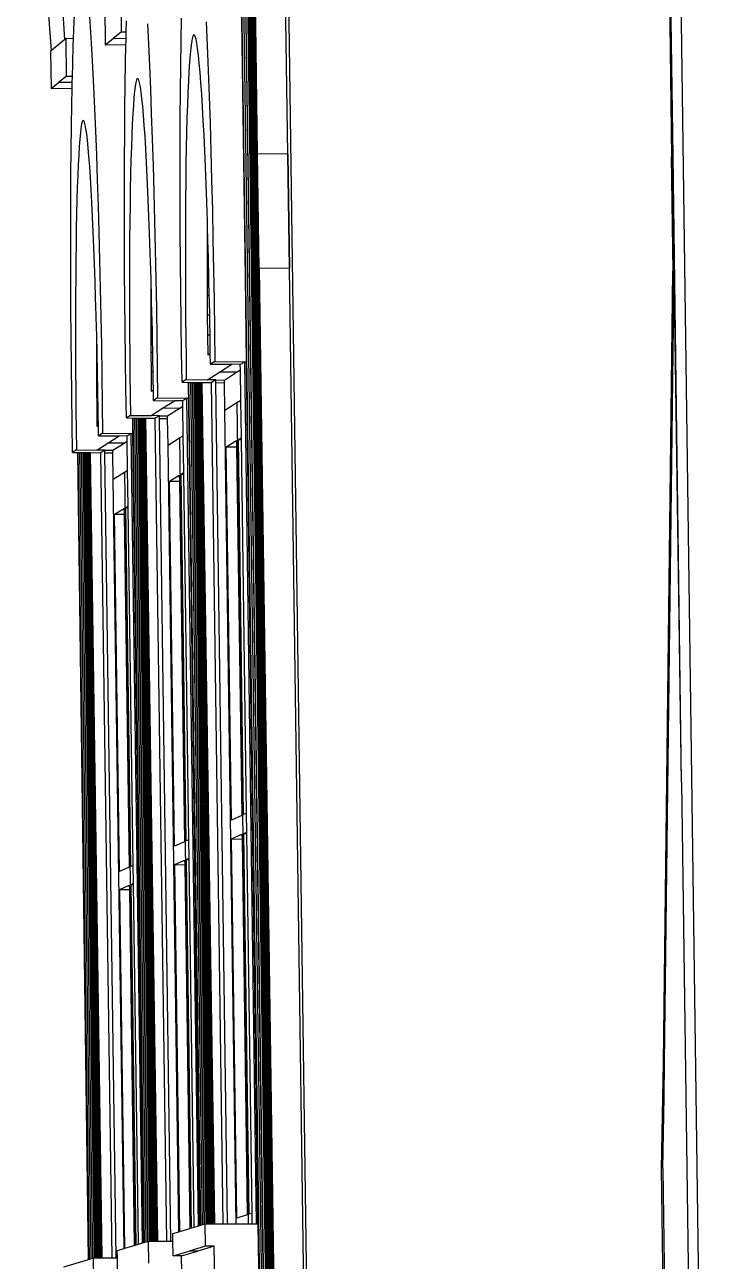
# Model space of a CAD drawing. Extents: x -106 to 80, y -44 to 65.
# Drawn here: x -104.727 to -101.962, y 10.398 to 15.389 of the extents above; entities that cross this region are included whole.
import ezdxf

# ---------------------------------------------------------------- set-up
doc = ezdxf.new("R2010")
doc.units = 0
doc.layers.get('0').update_dxf_attribs({"linetype": 'CONTINUOUS'})

msp = doc.modelspace()

# ---------------------------------------------------------------- linework, layer by layer
for p, q in [((-103.6944, 17.924), (-103.4762, 2.1432)), ((-104.5644, 15.33), (-104.6598, 16.8009)), ((-104.619, 15.2856), (-104.7267, 16.7359)), ((-103.7858, 14.8681), (-103.8006, 15.9364)), ((-103.6641, 14.8666), (-103.6789, 15.9346)), ((-102.1081, 14.8583), (-102.1226, 15.9251)), ((-103.8349, 14.3697), (-103.8558, 15.8849)), ((-102.1129, 14.8553), (-102.1274, 15.9217)), ((-103.718, 7.1977), (-103.8375, 15.8254)), ((-103.8313, 15.8253), (-103.7118, 7.1978)), ((-103.7101, 7.1976), (-103.8296, 15.8318)), ((-103.7053, 7.1976), (-103.8248, 15.8317)), ((-103.8231, 15.837), (-103.7035, 7.1975)), ((-103.6973, 7.1975), (-103.8169, 15.8369)), ((-103.8146, 15.8439), (-103.6949, 7.1973)), ((-103.6886, 7.1973), (-103.8083, 15.8438)), ((-103.8071, 15.8498), (-103.6874, 7.1972)), ((-103.6811, 7.1972), (-103.8009, 15.8498)), ((-101.9617, 7.1974), (-102.0794, 15.8423)), ((-103.7341, 7.198), (-103.8534, 15.8127)), ((-103.8472, 15.8126), (-103.7279, 7.198)), ((-103.7266, 7.1979), (-103.846, 15.8186)), ((-103.8398, 15.8185), (-103.7204, 7.1979)), ((-104.3388, 15.5147), (-104.3366, 15.3589)), ((-104.5279, 15.3694), (-104.5251, 15.4291)), ((-104.4035, 15.4621), (-104.4013, 15.3073)), ((-104.4655, 15.4202), (-104.4611, 15.3591)), ((-104.3163, 15.3586), (-104.3151, 15.4047)), ((-104.2314, 15.3924), (-104.2272, 15.3104)), ((-104.0953, 15.3215), (-104.0937, 15.415)), ((-103.9933, 15.4006), (-103.9892, 15.3053)), ((-104.5644, 15.33), (-104.619, 15.2856)), ((-104.5644, 15.33), (-104.5607, 15.333)), ((-104.5607, 15.333), (-104.5586, 15.1806)), ((-104.5293, 15.3326), (-104.5607, 15.333)), ((-104.5304, 15.3032), (-104.5293, 15.3326)), ((-104.5293, 15.3326), (-104.5279, 15.3694)), ((-104.4611, 15.3591), (-104.4568, 15.2913)), ((-104.4013, 15.3073), (-104.3691, 15.333)), ((-104.3366, 15.3589), (-104.3691, 15.333)), ((-104.317, 15.3323), (-104.3691, 15.333)), ((-104.3163, 15.3586), (-104.3366, 15.3589)), ((-104.3176, 15.3062), (-104.3172, 15.3244)), ((-104.3172, 15.3244), (-104.317, 15.3323)), ((-104.317, 15.3323), (-104.3163, 15.3586)), ((-104.0504, 15.332), (-104.0533, 15.3162)), ((-104.0474, 15.3425), (-104.0504, 15.332)), ((-104.0444, 15.3476), (-104.0474, 15.3425)), ((-104.0412, 15.3473), (-104.0444, 15.3476)), ((-104.038, 15.3416), (-104.0412, 15.3473)), ((-104.0348, 15.3305), (-104.038, 15.3416)), ((-104.0315, 15.3141), (-104.0348, 15.3305)), ((-104.619, 15.2856), (-104.6226, 15.2827)), ((-104.6226, 15.2827), (-104.6205, 15.1313)), ((-104.5327, 15.2306), (-104.5304, 15.3032)), ((-104.4568, 15.2913), (-104.4526, 15.2171)), ((-104.3176, 15.3062), (-104.4013, 15.3073)), ((-104.3191, 15.2383), (-104.3176, 15.3062)), ((-104.2272, 15.3104), (-104.2231, 15.2225)), ((-104.0967, 15.2229), (-104.0953, 15.3215)), ((-104.056, 15.2952), (-104.0587, 15.269)), ((-104.0533, 15.3162), (-104.056, 15.2952)), ((-104.0282, 15.2924), (-104.0315, 15.3141)), ((-104.0249, 15.2655), (-104.0282, 15.2924)), ((-103.9892, 15.3053), (-103.9852, 15.2048)), ((-104.534, 15.1803), (-104.5327, 15.2306)), ((-104.3207, 15.1469), (-104.3191, 15.2383)), ((-104.0612, 15.2377), (-104.0635, 15.2016)), ((-104.0587, 15.269), (-104.0612, 15.2377)), ((-104.0215, 15.2335), (-104.0249, 15.2655)), ((-104.0182, 15.1965), (-104.0215, 15.2335)), ((-104.5586, 15.1806), (-104.5896, 15.1559)), ((-104.534, 15.1803), (-104.5586, 15.1806)), ((-104.5346, 15.1552), (-104.534, 15.1803)), ((-104.4526, 15.2171), (-104.4485, 15.1368)), ((-104.2231, 15.2225), (-104.2191, 15.1293)), ((-104.0978, 15.1198), (-104.0967, 15.2229)), ((-104.0635, 15.2016), (-104.0657, 15.1606)), ((-104.015, 15.1548), (-104.0182, 15.1965)), ((-103.9852, 15.2048), (-103.9815, 15.0997)), ((-104.6205, 15.1313), (-104.5896, 15.1559)), ((-104.5352, 15.1302), (-104.6205, 15.1313)), ((-104.5346, 15.1552), (-104.5896, 15.1559)), ((-104.5365, 15.0679), (-104.5352, 15.1302)), ((-104.5352, 15.1302), (-104.5347, 15.152)), ((-104.5347, 15.152), (-104.5346, 15.1552)), ((-104.4485, 15.1368), (-104.4446, 15.0509)), ((-104.322, 15.0505), (-104.3207, 15.1469)), ((-104.2804, 15.141), (-104.2831, 15.1205)), ((-104.2777, 15.1564), (-104.2804, 15.141)), ((-104.2748, 15.1666), (-104.2777, 15.1564)), ((-104.2719, 15.1715), (-104.2748, 15.1666)), ((-104.2689, 15.1712), (-104.2719, 15.1715)), ((-104.2659, 15.1655), (-104.2689, 15.1712)), ((-104.2628, 15.1546), (-104.2659, 15.1655)), ((-104.2596, 15.1385), (-104.2628, 15.1546)), ((-104.2564, 15.1173), (-104.2596, 15.1385)), ((-104.2191, 15.1293), (-104.2153, 15.031)), ((-104.0657, 15.1606), (-104.0678, 15.115)), ((-104.0117, 15.1084), (-104.015, 15.1548)), ((-104.2856, 15.0949), (-104.2879, 15.0644)), ((-104.2831, 15.1205), (-104.2856, 15.0949)), ((-104.2532, 15.0909), (-104.2564, 15.1173)), ((-104.25, 15.0596), (-104.2532, 15.0909)), ((-104.0985, 15.0125), (-104.0978, 15.1198)), ((-104.0678, 15.115), (-104.0696, 15.0651)), ((-104.0085, 15.0575), (-104.0117, 15.1084)), ((-103.9815, 15.0997), (-103.9779, 14.9905)), ((-104.5379, 14.9785), (-104.5365, 15.0679)), ((-104.4446, 15.0509), (-104.4407, 14.9596)), ((-104.3229, 14.9497), (-104.322, 15.0505)), ((-104.2902, 15.0291), (-104.2923, 14.9891)), ((-104.2879, 15.0644), (-104.2902, 15.0291)), ((-104.2469, 15.0234), (-104.25, 15.0596)), ((-104.2153, 15.031), (-104.2117, 14.9282)), ((-104.0696, 15.0651), (-104.0713, 15.0109)), ((-104.0054, 15.0024), (-104.0085, 15.0575)), ((-104.5391, 14.8843), (-104.5379, 14.9785)), ((-104.4968, 14.9871), (-104.4994, 14.9721)), ((-104.4941, 14.997), (-104.4968, 14.9871)), ((-104.4913, 15.0018), (-104.4941, 14.997)), ((-104.4884, 15.0014), (-104.4913, 15.0018)), ((-104.4855, 14.9958), (-104.4884, 15.0014)), ((-104.4825, 14.9851), (-104.4855, 14.9958)), ((-104.4795, 14.9693), (-104.4825, 14.9851)), ((-104.2923, 14.9891), (-104.2942, 14.9446)), ((-104.2437, 14.9826), (-104.2469, 15.0234)), ((-104.2406, 14.9372), (-104.2437, 14.9826)), ((-104.099, 14.9016), (-104.0985, 15.0125)), ((-104.0713, 15.0109), (-104.0728, 14.9527)), ((-104.0024, 14.9432), (-104.0054, 15.0024)), ((-103.9779, 14.9905), (-103.9746, 14.8776)), ((-104.5043, 14.9271), (-104.5066, 14.8973)), ((-104.5019, 14.9521), (-104.5043, 14.9271)), ((-104.4994, 14.9721), (-104.5019, 14.9521)), ((-104.4764, 14.9485), (-104.4795, 14.9693)), ((-104.4734, 14.9227), (-104.4764, 14.9485)), ((-104.4407, 14.9596), (-104.4371, 14.8635)), ((-104.3236, 14.8448), (-104.3229, 14.9497)), ((-104.2942, 14.9446), (-104.296, 14.8957)), ((-104.2376, 14.8874), (-104.2406, 14.9372)), ((-104.2117, 14.9282), (-104.2083, 14.8214)), ((-104.0728, 14.9527), (-104.0741, 14.8907)), ((-103.9995, 14.8802), (-104.0024, 14.9432)), ((-104.5401, 14.7857), (-104.5391, 14.8843)), ((-104.5066, 14.8973), (-104.5087, 14.8628)), ((-104.4703, 14.892), (-104.4734, 14.9227)), ((-104.4673, 14.8566), (-104.4703, 14.892)), ((-104.296, 14.8957), (-104.2976, 14.8428)), ((-104.2346, 14.8334), (-104.2376, 14.8874)), ((-104.0991, 14.7876), (-104.099, 14.9016)), ((-104.0741, 14.8907), (-104.0753, 14.8253)), ((-103.9966, 14.8137), (-103.9995, 14.8802)), ((-103.9746, 14.8776), (-103.9716, 14.7615)), ((-104.5087, 14.8628), (-104.5107, 14.8237)), ((-104.4642, 14.8166), (-104.4673, 14.8566)), ((-104.4371, 14.8635), (-104.4336, 14.7629)), ((-104.324, 14.7364), (-104.3236, 14.8448)), ((-104.2976, 14.8428), (-104.299, 14.7859)), ((-104.2317, 14.7755), (-104.2346, 14.8334)), ((-104.0753, 14.8253), (-104.0762, 14.7566)), ((-103.7704, 13.7504), (-103.7858, 14.8681)), ((-103.6641, 14.8666), (-103.7858, 14.8681)), ((-103.6577, 14.4052), (-103.6641, 14.8666)), ((-103.664, 14.8666), (-103.6576, 14.4052)), ((-102.1153, 14.8553), (-102.109, 14.3946)), ((-102.1129, 14.8553), (-102.1081, 14.8583)), ((-102.1066, 14.396), (-102.1129, 14.8553)), ((-102.0929, 13.742), (-102.1081, 14.8583)), ((-104.5407, 14.6831), (-104.5401, 14.7857)), ((-104.5126, 14.7802), (-104.5142, 14.7325)), ((-104.5107, 14.8237), (-104.5126, 14.7802)), ((-104.4613, 14.7721), (-104.4642, 14.8166)), ((-104.299, 14.7859), (-104.3003, 14.7254)), ((-104.2288, 14.7139), (-104.2317, 14.7755)), ((-104.2083, 14.8214), (-104.2051, 14.7109)), ((-104.0989, 14.6709), (-104.0991, 14.7876)), ((-103.9939, 14.7439), (-103.9966, 14.8137)), ((-104.5142, 14.7325), (-104.5158, 14.6807)), ((-104.4583, 14.7234), (-104.4613, 14.7721)), ((-104.4336, 14.7629), (-104.4303, 14.6584)), ((-104.3241, 14.6249), (-104.324, 14.7364)), ((-104.3003, 14.7254), (-104.3013, 14.6614)), ((-104.0762, 14.7566), (-104.0769, 14.6849)), ((-103.9915, 14.6757), (-103.9939, 14.7439)), ((-103.9716, 14.7615), (-103.9688, 14.6429)), ((-104.541, 14.5771), (-104.5407, 14.6831)), ((-104.5158, 14.6807), (-104.5171, 14.6251)), ((-104.4554, 14.6706), (-104.4583, 14.7234)), ((-104.2261, 14.6489), (-104.2288, 14.7139)), ((-104.2051, 14.7109), (-104.2021, 14.5975)), ((-104.0769, 14.6849), (-104.0774, 14.6106)), ((-103.9913, 14.6712), (-103.9915, 14.6757)), ((-104.5171, 14.6251), (-104.5183, 14.5659)), ((-104.4526, 14.6139), (-104.4554, 14.6706)), ((-104.4303, 14.6584), (-104.4272, 14.5503)), ((-104.3238, 14.5108), (-104.3241, 14.6249)), ((-104.3013, 14.6614), (-104.3022, 14.5942)), ((-104.2235, 14.5806), (-104.2261, 14.6489)), ((-104.0983, 14.5522), (-104.0989, 14.6709)), ((-103.9889, 14.5957), (-103.9913, 14.6712)), ((-103.9688, 14.6429), (-103.9663, 14.5222)), ((-104.541, 14.468), (-104.541, 14.5771)), ((-104.4499, 14.5536), (-104.4526, 14.6139)), ((-104.3022, 14.5942), (-104.3028, 14.5242)), ((-104.221, 14.5094), (-104.2235, 14.5806)), ((-104.2021, 14.5975), (-104.1994, 14.4814)), ((-104.0774, 14.6106), (-104.0777, 14.5338)), ((-103.9881, 14.568), (-103.9889, 14.5957)), ((-104.5183, 14.5659), (-104.5193, 14.5033)), ((-104.4473, 14.49), (-104.4499, 14.5536)), ((-104.4272, 14.5503), (-104.4243, 14.4393)), ((-104.0975, 14.4319), (-104.0983, 14.5522)), ((-104.0777, 14.5338), (-104.0778, 14.455)), ((-103.9885, 14.4499), (-103.9883, 14.5245)), ((-103.9883, 14.5245), (-103.9881, 14.568)), ((-103.9868, 14.5245), (-103.9883, 14.5245)), ((-103.9868, 14.5245), (-103.9881, 14.568)), ((-103.9866, 14.5179), (-103.9868, 14.5245)), ((-104.5193, 14.5033), (-104.5201, 14.4377)), ((-104.4447, 14.4232), (-104.4473, 14.49)), ((-104.3233, 14.3947), (-104.3238, 14.5108)), ((-104.3028, 14.5242), (-104.3033, 14.4515)), ((-104.2196, 14.466), (-104.221, 14.5094)), ((-104.1994, 14.4814), (-104.1969, 14.3634)), ((-103.9848, 14.4499), (-103.9866, 14.5179)), ((-103.9663, 14.5222), (-103.964, 14.4)), ((-104.5408, 14.3564), (-104.541, 14.468)), ((-104.5201, 14.4377), (-104.5207, 14.3692)), ((-104.4243, 14.4393), (-104.4217, 14.3258)), ((-104.3033, 14.4515), (-104.3036, 14.3765)), ((-104.2186, 14.4356), (-104.2196, 14.466)), ((-104.2164, 14.3595), (-104.2186, 14.4356)), ((-104.0963, 14.3105), (-104.0975, 14.4319)), ((-104.0778, 14.455), (-104.0777, 14.3744)), ((-103.9848, 14.4499), (-103.9885, 14.4499)), ((-103.9885, 14.3735), (-103.9885, 14.4499)), ((-103.9845, 14.438), (-103.9848, 14.4499)), ((-103.9829, 14.3734), (-103.9845, 14.438)), ((-104.4423, 14.3536), (-104.4447, 14.4232)), ((-104.3224, 14.2771), (-104.3233, 14.3947)), ((-104.3036, 14.3765), (-104.3036, 14.2994)), ((-103.964, 14.4), (-103.9621, 14.2769)), ((-103.6577, 14.4052), (-103.7794, 14.4066)), ((-103.7703, 13.7504), (-103.7794, 14.4066)), ((-103.7794, 14.4066), (-103.6763, 7.197)), ((-103.6576, 14.4052), (-103.6577, 14.4052)), ((-103.5546, 7.197), (-103.6576, 14.4052)), ((-102.1471, 11.1983), (-102.109, 14.3946)), ((-102.1423, 11.1998), (-102.1042, 14.3974)), ((-102.109, 14.3946), (-102.1066, 14.396)), ((-102.1066, 14.396), (-102.1042, 14.3974)), ((-102.0945, 13.7412), (-102.1042, 14.3974)), ((-104.5402, 14.2429), (-104.5408, 14.3564)), ((-104.5207, 14.3692), (-104.5211, 14.2981)), ((-104.4401, 14.2814), (-104.4423, 14.3536)), ((-104.4217, 14.3258), (-104.4193, 14.2104)), ((-104.2162, 14.3519), (-104.2164, 14.3595)), ((-104.2163, 14.2944), (-104.2162, 14.3519)), ((-104.2147, 14.2944), (-104.2162, 14.3519)), ((-104.1969, 14.3634), (-104.1948, 14.244)), ((-104.0777, 14.3744), (-104.0774, 14.2924)), ((-103.9882, 14.2955), (-103.9885, 14.3735)), ((-103.9829, 14.3734), (-103.9885, 14.3735)), ((-103.9825, 14.3563), (-103.9829, 14.3734)), ((-103.9812, 14.2954), (-103.9825, 14.3563)), ((-103.8349, 14.3697), (-103.8349, 14.3697)), ((-103.8064, 12.3128), (-103.8349, 14.3697)), ((-103.8305, 14.0288), (-103.8349, 14.3697)), ((-103.8064, 12.3128), (-103.8349, 14.3697)), ((-104.5211, 14.2981), (-104.5213, 14.2247)), ((-104.4394, 14.259), (-104.4401, 14.2814)), ((-104.3213, 14.1584), (-104.3224, 14.2771)), ((-104.3036, 14.2994), (-104.3035, 14.2206)), ((-104.2147, 14.2944), (-104.2163, 14.2944)), ((-104.2163, 14.2197), (-104.2163, 14.2944)), ((-104.2143, 14.2814), (-104.2147, 14.2944)), ((-104.2129, 14.2196), (-104.2143, 14.2814)), ((-104.0949, 14.1887), (-104.0963, 14.3105)), ((-104.0774, 14.2924), (-104.0769, 14.2093)), ((-103.9812, 14.2954), (-103.9882, 14.2955)), ((-103.9878, 14.2164), (-103.9882, 14.2955)), ((-103.9807, 14.2733), (-103.9812, 14.2954)), ((-103.9621, 14.2769), (-103.9604, 14.1535)), ((-104.5394, 14.1278), (-104.5402, 14.2429)), ((-104.4379, 14.2069), (-104.4394, 14.259)), ((-104.1948, 14.244), (-104.1929, 14.1236)), ((-103.9796, 14.2163), (-103.9807, 14.2733)), ((-104.5213, 14.2247), (-104.5214, 14.1494)), ((-104.436, 14.1337), (-104.4379, 14.2069)), ((-104.4193, 14.2104), (-104.4172, 14.0936)), ((-104.3035, 14.2206), (-104.3032, 14.1404)), ((-104.216, 14.1434), (-104.2163, 14.2197)), ((-104.2129, 14.2196), (-104.2163, 14.2197)), ((-104.2124, 14.2015), (-104.2129, 14.2196)), ((-104.2112, 14.1434), (-104.2124, 14.2015)), ((-104.0931, 14.0669), (-104.0949, 14.1887)), ((-104.0769, 14.2093), (-104.0761, 14.1254)), ((-103.9796, 14.2163), (-103.9878, 14.2164)), ((-103.9872, 14.1363), (-103.9878, 14.2164)), ((-103.9791, 14.1892), (-103.9796, 14.2163)), ((-103.9782, 14.1362), (-103.9791, 14.1892)), ((-104.5382, 14.0117), (-104.5394, 14.1278)), ((-104.5214, 14.1494), (-104.5212, 14.0723)), ((-104.4359, 14.0713), (-104.436, 14.1337)), ((-104.4359, 14.1304), (-104.436, 14.1337)), ((-104.4345, 14.0713), (-104.4359, 14.1304)), ((-104.3199, 14.0393), (-104.3213, 14.1584)), ((-104.3032, 14.1404), (-104.3026, 14.0592)), ((-104.2112, 14.1434), (-104.216, 14.1434)), ((-104.2156, 14.066), (-104.216, 14.1434)), ((-104.2107, 14.1203), (-104.2112, 14.1434)), ((-104.0761, 14.1254), (-104.0752, 14.0411)), ((-103.9863, 14.0558), (-103.9872, 14.1363)), ((-103.9782, 14.1362), (-103.9872, 14.1363)), ((-103.9777, 14.1043), (-103.9782, 14.1362)), ((-103.9604, 14.1535), (-103.9591, 14.0302)), ((-104.4172, 14.0936), (-104.4153, 13.9759)), ((-104.2097, 14.0659), (-104.2107, 14.1203)), ((-104.1929, 14.1236), (-104.1913, 14.0029)), ((-103.9771, 14.0617), (-103.9777, 14.1043)), ((-104.5212, 14.0723), (-104.5209, 13.9939)), ((-104.4357, 13.9968), (-104.4359, 14.0713)), ((-104.4345, 14.0713), (-104.4359, 14.0713)), ((-104.4341, 14.0523), (-104.4345, 14.0713)), ((-104.4329, 13.9967), (-104.4341, 14.0523)), ((-104.3181, 13.9202), (-104.3199, 14.0393)), ((-104.3026, 14.0592), (-104.3019, 13.9771)), ((-104.2097, 14.0659), (-104.2156, 14.066)), ((-104.2149, 13.9878), (-104.2156, 14.066)), ((-104.2091, 14.0381), (-104.2097, 14.0659)), ((-104.2083, 13.9877), (-104.2091, 14.0381)), ((-104.0911, 13.9458), (-104.0931, 14.0669)), ((-104.0752, 14.0411), (-104.0741, 13.9566)), ((-103.9771, 14.0617), (-103.9863, 14.0558)), ((-103.9765, 14.0191), (-103.9771, 14.0617)), ((-103.9591, 14.0302), (-103.9765, 14.0191)), ((-103.9591, 14.0302), (-103.8382, 14.0289)), ((-103.8382, 14.0289), (-103.8558, 14.0178)), ((-103.79, 10.5483), (-103.8382, 14.0289)), ((-103.8382, 14.0289), (-103.8305, 14.0288)), ((-103.7853, 10.5483), (-103.8305, 14.0288)), ((-104.5368, 13.8951), (-104.5382, 14.0117)), ((-104.5209, 13.9939), (-104.5203, 13.9144)), ((-104.4329, 13.9967), (-104.4357, 13.9968)), ((-104.4352, 13.921), (-104.4357, 13.9968)), ((-104.4324, 13.9729), (-104.4329, 13.9967)), ((-104.4153, 13.9759), (-104.4137, 13.8578)), ((-104.3019, 13.9771), (-104.301, 13.8947)), ((-104.2141, 13.909), (-104.2149, 13.9878)), ((-104.2083, 13.9877), (-104.2149, 13.9878)), ((-104.2077, 13.9551), (-104.2083, 13.9877)), ((-104.1913, 14.0029), (-104.19, 13.8825)), ((-103.9887, 13.9557), (-103.9397, 13.9868)), ((-103.9765, 14.0191), (-103.8903, 14.0182)), ((-103.9397, 13.9868), (-103.8903, 14.0182)), ((-103.8711, 13.986), (-103.9397, 13.9868)), ((-103.9204, 13.9549), (-103.8711, 13.986)), ((-103.8558, 14.0178), (-103.8903, 14.0182)), ((-103.8711, 13.986), (-103.8555, 13.9958)), ((-103.8555, 13.9958), (-103.8558, 14.0178)), ((-103.8538, 13.8739), (-103.8555, 13.9958)), ((-104.4314, 13.921), (-104.4324, 13.9729)), ((-104.2071, 13.9135), (-104.2077, 13.9551)), ((-104.0741, 13.9566), (-104.0911, 13.9458)), ((-104.0911, 13.9458), (-104.0647, 13.9455)), ((-104.0741, 13.9566), (-103.9887, 13.9557)), ((-104.0382, 12.0456), (-104.0647, 13.9455)), ((-104.0639, 13.8811), (-104.0647, 13.9455)), ((-104.0647, 13.9455), (-104.0647, 13.9455)), ((-104.0647, 13.9455), (-104.0646, 13.9455)), ((-104.0646, 13.9455), (-104.0632, 13.9455)), ((-104.0382, 12.0456), (-104.0646, 13.9455)), ((-104.016, 10.5437), (-104.0632, 13.9455)), ((-104.0632, 13.9455), (-104.0573, 13.9454)), ((-104.0573, 13.9454), (-104.0101, 10.5455)), ((-104.0573, 13.9454), (-104.0561, 13.9454)), ((-104.0089, 10.5458), (-104.0561, 13.9454)), ((-104.0561, 13.9454), (-104.0502, 13.9453)), ((-104.0502, 13.9453), (-104.003, 10.5476)), ((-104.0502, 13.9453), (-104.0479, 13.9453)), ((-104.0007, 10.5483), (-104.0479, 13.9453)), ((-104.0479, 13.9453), (-104.0419, 13.9452)), ((-104.0419, 13.9452), (-103.9948, 10.5494)), ((-104.0419, 13.9452), (-104.0402, 13.9452)), ((-103.9931, 10.5494), (-104.0402, 13.9452)), ((-104.0402, 13.9452), (-104.0357, 13.9452)), ((-103.9885, 10.5494), (-104.0357, 13.9452)), ((-104.0357, 13.9452), (-104.0339, 13.9451)), ((-104.0339, 13.9451), (-103.9868, 10.5494)), ((-104.0339, 13.9451), (-104.028, 13.9451)), ((-103.9809, 10.5493), (-104.028, 13.9451)), ((-104.028, 13.9451), (-104.0257, 13.945)), ((-104.0257, 13.945), (-103.9786, 10.5493)), ((-104.0257, 13.945), (-104.0197, 13.945)), ((-103.9726, 10.5493), (-104.0197, 13.945)), ((-104.0197, 13.945), (-104.0185, 13.945)), ((-104.0185, 13.945), (-103.9714, 10.5493)), ((-104.0185, 13.945), (-104.0126, 13.9449)), ((-103.9654, 10.5492), (-104.0126, 13.9449)), ((-104.0126, 13.9449), (-104.0112, 13.9449)), ((-104.004, 13.4276), (-104.0112, 13.9449)), ((-104.0112, 13.9449), (-104.0111, 13.9449)), ((-104.0039, 13.4276), (-104.0111, 13.9449)), ((-104.0111, 13.9449), (-104.011, 13.9449)), ((-104.011, 13.9449), (-103.9717, 13.9444)), ((-104.011, 13.9449), (-103.9608, 10.5492)), ((-103.9545, 13.9553), (-103.9887, 13.9557)), ((-103.9545, 13.9553), (-103.9717, 13.9444)), ((-103.9246, 10.549), (-103.9717, 13.9444)), ((-103.9545, 13.9553), (-103.9204, 13.9549)), ((-103.9544, 13.9443), (-103.9545, 13.9553)), ((-103.9544, 13.9443), (-103.9202, 13.9439)), ((-103.9073, 10.5489), (-103.9544, 13.9443)), ((-103.9202, 13.9439), (-103.9204, 13.9549)), ((-103.9187, 13.8337), (-103.9202, 13.9439)), ((-104.5351, 13.7786), (-104.5368, 13.8951)), ((-104.5203, 13.9144), (-104.5196, 13.8341)), ((-104.4314, 13.921), (-104.4352, 13.921)), ((-104.4346, 13.8445), (-104.4352, 13.921)), ((-104.4308, 13.8924), (-104.4314, 13.921)), ((-104.43, 13.8445), (-104.4308, 13.8924)), ((-104.3161, 13.8017), (-104.3181, 13.9202)), ((-104.301, 13.8947), (-104.2999, 13.8121)), ((-104.2071, 13.9135), (-104.2141, 13.909)), ((-104.2066, 13.8718), (-104.2071, 13.9135)), ((-104.19, 13.8825), (-104.2066, 13.8718)), ((-104.19, 13.8825), (-104.0717, 13.8812)), ((-104.0717, 13.8812), (-104.0885, 13.8705)), ((-104.0254, 10.5408), (-104.0717, 13.8812)), ((-104.0717, 13.8812), (-104.0639, 13.8811)), ((-104.0206, 10.5423), (-104.0639, 13.8811)), ((-104.5196, 13.8341), (-104.5187, 13.7535)), ((-104.4337, 13.7675), (-104.4346, 13.8445)), ((-104.43, 13.8445), (-104.4346, 13.8445)), ((-104.4295, 13.8113), (-104.43, 13.8445)), ((-104.4137, 13.8578), (-104.4124, 13.74)), ((-104.2163, 13.8112), (-104.1695, 13.8409)), ((-104.2066, 13.8718), (-104.1222, 13.8709)), ((-104.1695, 13.8409), (-104.1222, 13.8709)), ((-104.1024, 13.8402), (-104.1695, 13.8409)), ((-104.1495, 13.8104), (-104.1024, 13.8402)), ((-104.0885, 13.8705), (-104.1222, 13.8709)), ((-104.1024, 13.8402), (-104.0882, 13.8491)), ((-104.0882, 13.8491), (-104.0885, 13.8705)), ((-104.0866, 13.7299), (-104.0882, 13.8491)), ((-103.9187, 13.8337), (-103.8696, 13.8642)), ((-103.8732, 10.5487), (-103.9187, 13.8337)), ((-103.8696, 13.8642), (-103.8538, 13.8739)), ((-103.8696, 13.8642), (-103.8236, 10.5485)), ((-103.8517, 13.7224), (-103.8538, 13.8739)), ((-104.5332, 13.6627), (-104.5351, 13.7786)), ((-104.4289, 13.7706), (-104.4295, 13.8113)), ((-104.2999, 13.8121), (-104.3161, 13.8017)), ((-104.3161, 13.8017), (-104.2904, 13.8014)), ((-104.2999, 13.8121), (-104.2163, 13.8112)), ((-104.2895, 13.7387), (-104.2904, 13.8014)), ((-104.2904, 13.8014), (-104.2903, 13.8014)), ((-104.2644, 11.9445), (-104.2903, 13.8014)), ((-104.2903, 13.8014), (-104.2902, 13.8014)), ((-104.2902, 13.8014), (-104.2889, 13.8014)), ((-104.2644, 11.9445), (-104.2902, 13.8014)), ((-104.2426, 10.4744), (-104.2889, 13.8014)), ((-104.2889, 13.8014), (-104.2832, 13.8013)), ((-104.2832, 13.8013), (-104.237, 10.4761)), ((-104.2832, 13.8013), (-104.2821, 13.8013)), ((-104.2358, 10.4765), (-104.2821, 13.8013)), ((-104.2821, 13.8013), (-104.2764, 13.8012)), ((-104.2764, 13.8012), (-104.2302, 10.4782)), ((-104.2764, 13.8012), (-104.2742, 13.8012)), ((-104.228, 10.4789), (-104.2742, 13.8012)), ((-104.2742, 13.8012), (-104.2686, 13.8012)), ((-104.2686, 13.8012), (-104.2223, 10.4792)), ((-104.2686, 13.8012), (-104.2669, 13.8011)), ((-104.2207, 10.4791), (-104.2669, 13.8011)), ((-104.2669, 13.8011), (-104.2625, 13.8011)), ((-104.2163, 10.4791), (-104.2625, 13.8011)), ((-104.2625, 13.8011), (-104.2609, 13.8011)), ((-104.2609, 13.8011), (-104.2147, 10.4791)), ((-104.2609, 13.8011), (-104.2552, 13.801)), ((-104.209, 10.4791), (-104.2552, 13.801)), ((-104.2552, 13.801), (-104.253, 13.801)), ((-104.253, 13.801), (-104.2068, 10.4791)), ((-104.253, 13.801), (-104.2473, 13.8009)), ((-104.2011, 10.479), (-104.2473, 13.8009)), ((-104.2473, 13.8009), (-104.2461, 13.8009)), ((-104.2461, 13.8009), (-104.2, 10.479)), ((-104.2461, 13.8009), (-104.2404, 13.8009)), ((-104.1943, 10.479), (-104.2404, 13.8009)), ((-104.2404, 13.8009), (-104.2391, 13.8008)), ((-104.2321, 13.2955), (-104.2391, 13.8008)), ((-104.2391, 13.8008), (-104.239, 13.8008)), ((-104.232, 13.2955), (-104.239, 13.8008)), ((-104.239, 13.8008), (-104.2389, 13.8008)), ((-104.2389, 13.8008), (-104.1993, 13.8004)), ((-104.2389, 13.8008), (-104.1898, 10.479)), ((-104.1829, 13.8108), (-104.2163, 13.8112)), ((-104.1829, 13.8108), (-104.1993, 13.8004)), ((-104.1532, 10.4788), (-104.1993, 13.8004)), ((-104.1829, 13.8108), (-104.1495, 13.8104)), ((-104.1828, 13.8002), (-104.1829, 13.8108)), ((-104.1828, 13.8002), (-104.1494, 13.7999)), ((-104.1366, 10.4787), (-104.1828, 13.8002)), ((-104.1494, 13.7999), (-104.1495, 13.8104)), ((-104.1479, 13.6919), (-104.1494, 13.7999)), ((-104.5187, 13.7535), (-104.5176, 13.6727)), ((-104.4289, 13.7706), (-104.4337, 13.7675)), ((-104.4283, 13.7298), (-104.4289, 13.7706)), ((-104.4124, 13.74), (-104.4283, 13.7298)), ((-104.4283, 13.7298), (-104.3458, 13.729)), ((-104.4124, 13.74), (-104.2968, 13.7388)), ((-104.391, 13.7002), (-104.3458, 13.729)), ((-104.3128, 13.7286), (-104.3458, 13.729)), ((-104.2968, 13.7388), (-104.3128, 13.7286)), ((-104.3125, 13.7076), (-104.3128, 13.7286)), ((-104.2513, 10.4718), (-104.2968, 13.7388)), ((-104.2968, 13.7388), (-104.2895, 13.7387)), ((-104.247, 10.4731), (-104.2895, 13.7387)), ((-104.1009, 13.721), (-104.0866, 13.7299)), ((-104.0845, 13.5817), (-104.0866, 13.7299)), ((-103.7703, 13.7504), (-103.7704, 13.7504)), ((-103.7508, 12.3387), (-103.7704, 13.7504)), ((-103.7508, 12.3387), (-103.7703, 13.7504)), ((-102.0945, 13.7412), (-102.0929, 13.742)), ((-102.0737, 12.3322), (-102.0945, 13.7412)), ((-102.0737, 12.3322), (-102.0929, 13.742)), ((-104.4359, 13.6718), (-104.391, 13.7002)), ((-104.3254, 13.6995), (-104.391, 13.7002)), ((-104.3705, 13.6711), (-104.3254, 13.6995)), ((-104.3254, 13.6995), (-104.3125, 13.7076)), ((-104.3109, 13.591), (-104.3125, 13.7076)), ((-104.1479, 13.6919), (-104.1009, 13.721)), ((-104.1038, 10.5168), (-104.1479, 13.6919)), ((-104.1009, 13.721), (-104.0566, 10.5313)), ((-103.9129, 13.6854), (-103.8713, 13.7105)), ((-103.892, 12.1782), (-103.9129, 13.6854)), ((-103.9129, 13.6854), (-103.8709, 13.685)), ((-103.8713, 13.7105), (-103.8709, 13.685)), ((-103.8709, 13.685), (-103.8503, 12.1973)), ((-103.8637, 13.7151), (-103.8517, 13.7224)), ((-103.8427, 12.2008), (-103.8637, 13.7151)), ((-103.8637, 13.7151), (-103.8516, 13.715)), ((-103.8516, 13.715), (-103.8517, 13.7224)), ((-103.8307, 12.2063), (-103.8516, 13.715)), ((-104.5176, 13.6727), (-104.5332, 13.6627)), ((-104.5332, 13.6627), (-104.5121, 13.6625)), ((-104.5176, 13.6727), (-104.4359, 13.6718)), ((-104.5121, 13.6625), (-104.512, 13.6625)), ((-104.4695, 10.4051), (-104.5121, 13.6625)), ((-104.4866, 11.8428), (-104.512, 13.6625)), ((-104.512, 13.6625), (-104.512, 13.6625)), ((-104.512, 13.6625), (-104.5107, 13.6625)), ((-104.4866, 11.8428), (-104.512, 13.6625)), ((-104.4653, 10.4064), (-104.5107, 13.6625)), ((-104.5107, 13.6625), (-104.5053, 13.6624)), ((-104.5053, 13.6624), (-104.4599, 10.408)), ((-104.5053, 13.6624), (-104.5042, 13.6624)), ((-104.4588, 10.4084), (-104.5042, 13.6624)), ((-104.5042, 13.6624), (-104.4988, 13.6624)), ((-104.4988, 13.6624), (-104.4534, 10.41)), ((-104.4988, 13.6624), (-104.4967, 13.6623)), ((-104.4513, 10.4107), (-104.4967, 13.6623)), ((-104.4967, 13.6623), (-104.4913, 13.6623)), ((-104.4913, 13.6623), (-104.4459, 10.4115)), ((-104.4913, 13.6623), (-104.4897, 13.6623)), ((-104.4444, 10.4115), (-104.4897, 13.6623)), ((-104.4897, 13.6623), (-104.4855, 13.6622)), ((-104.4402, 10.4114), (-104.4855, 13.6622)), ((-104.4855, 13.6622), (-104.4839, 13.6622)), ((-104.4839, 13.6622), (-104.4386, 10.4114)), ((-104.4839, 13.6622), (-104.4785, 13.6621)), ((-104.4332, 10.4114), (-104.4785, 13.6621)), ((-104.4785, 13.6621), (-104.4764, 13.6621)), ((-104.4764, 13.6621), (-104.4311, 10.4114)), ((-104.4764, 13.6621), (-104.471, 13.6621)), ((-104.4256, 10.4114), (-104.471, 13.6621)), ((-104.471, 13.6621), (-104.4698, 13.662)), ((-104.4698, 13.662), (-104.4245, 10.4114)), ((-104.4698, 13.662), (-104.4644, 13.662)), ((-104.4191, 10.4113), (-104.4644, 13.662)), ((-104.4644, 13.662), (-104.4631, 13.662)), ((-104.4561, 13.1633), (-104.4631, 13.662)), ((-104.4631, 13.662), (-104.463, 13.662)), ((-104.4561, 13.1633), (-104.463, 13.662)), ((-104.463, 13.662), (-104.4629, 13.662)), ((-104.4629, 13.662), (-104.4189, 13.6615)), ((-104.4629, 13.662), (-104.4148, 10.4113)), ((-104.4032, 13.6714), (-104.4359, 13.6718)), ((-104.4032, 13.6714), (-104.4189, 13.6615)), ((-104.3736, 10.4111), (-104.4189, 13.6615)), ((-104.4032, 13.6714), (-104.3705, 13.6711)), ((-104.403, 13.6613), (-104.4032, 13.6714)), ((-104.403, 13.6613), (-104.3703, 13.661)), ((-104.3577, 10.411), (-104.403, 13.6613)), ((-104.3703, 13.661), (-104.3705, 13.6711)), ((-104.3688, 13.5552), (-104.3703, 13.661)), ((-104.3688, 13.5552), (-104.3239, 13.583)), ((-104.3239, 13.583), (-104.3109, 13.591)), ((-104.3239, 13.583), (-104.2805, 10.4629)), ((-104.3089, 13.4461), (-104.3109, 13.591)), ((-104.0952, 13.5752), (-104.0845, 13.5817)), ((-104.0844, 13.5751), (-104.0845, 13.5817)), ((-104.3256, 10.4491), (-104.3688, 13.5552)), ((-104.1422, 13.5468), (-104.1025, 13.5708)), ((-104.1217, 12.0728), (-104.1422, 13.5468)), ((-104.1422, 13.5468), (-104.1021, 13.5464)), ((-104.1025, 13.5708), (-104.1021, 13.5464)), ((-104.1021, 13.5464), (-104.0819, 12.0911)), ((-104.0746, 12.0944), (-104.0952, 13.5752)), ((-104.0952, 13.5752), (-104.0844, 13.5751)), ((-104.0639, 12.0993), (-104.0844, 13.5751)), ((-104.3634, 13.4132), (-104.3254, 13.4361)), ((-104.3254, 13.4361), (-104.325, 13.4128)), ((-104.3184, 13.4403), (-104.3089, 13.4461)), ((-104.2982, 11.9919), (-104.3184, 13.4403)), ((-104.3184, 13.4403), (-104.3088, 13.4402)), ((-104.3088, 13.4402), (-104.3089, 13.4461)), ((-104.2887, 11.9962), (-104.3088, 13.4402)), ((-104.0039, 13.4276), (-104.004, 13.4276)), ((-103.9851, 12.0696), (-104.004, 13.4276)), ((-103.9851, 12.0696), (-104.0039, 13.4276)), ((-104.3433, 11.9712), (-104.3634, 13.4132)), ((-104.3634, 13.4132), (-104.325, 13.4128)), ((-104.325, 13.4128), (-104.3052, 11.9887)), ((-104.232, 13.2955), (-104.2321, 13.2955)), ((-104.2136, 11.9675), (-104.2321, 13.2955)), ((-104.2136, 11.9675), (-104.232, 13.2955)), ((-104.4561, 13.1633), (-104.4561, 13.1633)), ((-104.442, 12.1469), (-104.4561, 13.1633)), ((-104.442, 12.1469), (-104.4561, 13.1633)), ((-103.7508, 12.3387), (-103.6797, 7.197)), ((-102.0737, 12.3322), (-102.0037, 7.1973)), ((-103.8064, 12.3128), (-103.7355, 7.1981)), ((-103.8503, 12.1973), (-103.892, 12.1782)), ((-103.8307, 12.2063), (-103.8427, 12.2008)), ((-103.8297, 12.13), (-103.8307, 12.2063)), ((-104.442, 12.1462), (-104.442, 12.1469)), ((-104.438, 11.8648), (-104.442, 12.1462)), ((-103.8416, 12.1246), (-103.8297, 12.13)), ((-103.8296, 12.1245), (-103.8297, 12.13)), ((-104.0819, 12.0911), (-104.1217, 12.0728)), ((-104.0639, 12.0993), (-104.0746, 12.0944)), ((-104.0629, 12.0248), (-104.0639, 12.0993)), ((-103.8909, 12.1024), (-103.8493, 12.1212)), ((-103.8909, 12.1024), (-103.849, 12.102)), ((-103.8697, 10.5723), (-103.8909, 12.1024)), ((-103.8493, 12.1212), (-103.849, 12.102)), ((-103.849, 12.102), (-103.828, 10.585)), ((-103.8204, 10.5873), (-103.8416, 12.1246)), ((-103.8416, 12.1246), (-103.8296, 12.1245)), ((-103.8083, 10.591), (-103.8296, 12.1245)), ((-104.0382, 12.0456), (-104.0174, 10.5432)), ((-103.9851, 12.0696), (-103.964, 10.5492)), ((-104.3052, 11.9887), (-104.3433, 11.9712)), ((-104.2887, 11.9962), (-104.2982, 11.9919)), ((-104.2877, 11.9233), (-104.2887, 11.9962)), ((-104.1207, 11.9987), (-104.0809, 12.0167)), ((-104.1207, 11.9987), (-104.0806, 11.9984)), ((-104.1001, 10.518), (-104.1207, 11.9987)), ((-104.0809, 12.0167), (-104.0806, 11.9984)), ((-104.0806, 11.9984), (-104.0602, 10.5301)), ((-104.0736, 12.0199), (-104.0629, 12.0248)), ((-104.053, 10.5324), (-104.0736, 12.0199)), ((-104.0736, 12.0199), (-104.0628, 12.0199)), ((-104.0628, 12.0199), (-104.0629, 12.0248)), ((-104.0422, 10.5356), (-104.0628, 12.0199)), ((-104.2644, 11.9445), (-104.2439, 10.474)), ((-104.2136, 11.9675), (-104.1929, 10.479)), ((-104.3423, 11.8987), (-104.3042, 11.9159)), ((-104.3423, 11.8987), (-104.304, 11.8984)), ((-104.3221, 10.4501), (-104.3423, 11.8987)), ((-104.3042, 11.9159), (-104.304, 11.8984)), ((-104.304, 11.8984), (-104.284, 10.4618)), ((-104.2972, 11.919), (-104.2877, 11.9233)), ((-104.277, 10.4639), (-104.2972, 11.919)), ((-104.2972, 11.919), (-104.2876, 11.919)), ((-104.2876, 11.919), (-104.2877, 11.9233)), ((-104.2674, 10.4668), (-104.2876, 11.919)), ((-104.4866, 11.8428), (-104.4666, 10.406)), ((-104.438, 11.8648), (-104.4178, 10.4113)), ((-102.1493, 11.0594), (-102.1471, 11.1983)), ((-102.1445, 11.0608), (-102.1423, 11.1998)), ((-102.1543, 10.7705), (-102.1493, 11.0594)), ((-102.1495, 10.7719), (-102.1445, 11.0608)), ((-102.1056, 7.1973), (-102.1543, 10.7705)), ((-102.1495, 10.7719), (-102.1008, 7.1973)), ((-103.828, 10.585), (-103.8697, 10.5723)), ((-103.8083, 10.591), (-103.8204, 10.5873)), ((-103.8077, 10.5484), (-103.8083, 10.591)), ((-104.0566, 10.5313), (-104.053, 10.5324)), ((-104.053, 10.5324), (-104.0422, 10.5356)), ((-104.0422, 10.5356), (-104.0254, 10.5408)), ((-104.0254, 10.5408), (-104.0206, 10.5423)), ((-104.0206, 10.5423), (-104.0174, 10.5432)), ((-104.0174, 10.5432), (-104.016, 10.5437)), ((-104.016, 10.5437), (-104.0101, 10.5455)), ((-104.0101, 10.5455), (-104.0089, 10.5458)), ((-104.0089, 10.5458), (-104.003, 10.5476)), ((-104.003, 10.5476), (-104.0007, 10.5483)), ((-104.0007, 10.5483), (-103.9972, 10.5494)), ((-103.9959, 10.4586), (-103.9972, 10.5494)), ((-103.9972, 10.5494), (-103.9948, 10.5494)), ((-103.9948, 10.5494), (-103.9931, 10.5494)), ((-103.9931, 10.5494), (-103.9885, 10.5494)), ((-103.9885, 10.5494), (-103.9868, 10.5494)), ((-103.9868, 10.5494), (-103.9809, 10.5493)), ((-103.9809, 10.5493), (-103.9786, 10.5493)), ((-103.9786, 10.5493), (-103.9726, 10.5493)), ((-103.9726, 10.5493), (-103.9714, 10.5493)), ((-103.9714, 10.5493), (-103.9654, 10.5492)), ((-103.9654, 10.5492), (-103.964, 10.5492)), ((-103.964, 10.5492), (-103.9608, 10.5492)), ((-103.9608, 10.5492), (-103.9246, 10.549)), ((-103.9246, 10.549), (-103.9073, 10.5489)), ((-103.9073, 10.5489), (-103.8732, 10.5487)), ((-103.8732, 10.5487), (-103.8236, 10.5485)), ((-103.8236, 10.5485), (-103.8077, 10.5484)), ((-103.8077, 10.5484), (-103.79, 10.5483)), ((-103.79, 10.5483), (-103.7853, 10.5483)), ((-103.7853, 10.5483), (-103.7797, 10.1495)), ((-104.1286, 10.5093), (-104.1038, 10.5168)), ((-104.1281, 10.4787), (-104.1286, 10.5093)), ((-104.1038, 10.5168), (-104.1001, 10.518)), ((-104.1001, 10.518), (-104.0602, 10.5301)), ((-104.0602, 10.5301), (-104.0566, 10.5313)), ((-104.3527, 10.4408), (-104.3256, 10.4491)), ((-104.3523, 10.411), (-104.3527, 10.4408)), ((-104.3256, 10.4491), (-104.3221, 10.4501)), ((-104.3221, 10.4501), (-104.284, 10.4618)), ((-104.284, 10.4618), (-104.2805, 10.4629)), ((-104.2805, 10.4629), (-104.277, 10.4639)), ((-104.277, 10.4639), (-104.2674, 10.4668)), ((-104.2674, 10.4668), (-104.2513, 10.4718)), ((-104.2513, 10.4718), (-104.247, 10.4731)), ((-104.247, 10.4731), (-104.2439, 10.474)), ((-104.2439, 10.474), (-104.2426, 10.4744)), ((-104.2426, 10.4744), (-104.237, 10.4761)), ((-104.237, 10.4761), (-104.2358, 10.4765)), ((-104.2358, 10.4765), (-104.2302, 10.4782)), ((-104.2302, 10.4782), (-104.228, 10.4789)), ((-104.228, 10.4789), (-104.2271, 10.4792)), ((-104.2258, 10.3904), (-104.2271, 10.4792)), ((-104.2271, 10.4792), (-104.2223, 10.4792)), ((-104.2223, 10.4792), (-104.2207, 10.4791)), ((-104.2207, 10.4791), (-104.2163, 10.4791)), ((-104.2163, 10.4791), (-104.2147, 10.4791)), ((-104.2147, 10.4791), (-104.209, 10.4791)), ((-104.209, 10.4791), (-104.2068, 10.4791)), ((-104.2068, 10.4791), (-104.2011, 10.479)), ((-104.2011, 10.479), (-104.2, 10.479)), ((-104.2, 10.479), (-104.1943, 10.479)), ((-104.1943, 10.479), (-104.1929, 10.479)), ((-104.1929, 10.479), (-104.1898, 10.479)), ((-104.1898, 10.479), (-104.1532, 10.4788)), ((-104.1532, 10.4788), (-104.1366, 10.4787)), ((-104.1366, 10.4787), (-104.1281, 10.4787)), ((-104.1273, 10.4197), (-104.1281, 10.4787)), ((-104.1273, 10.4197), (-104.062, 10.439)), ((-104.0932, 10.4195), (-104.0277, 10.4388)), ((-103.9959, 10.4586), (-104.062, 10.439)), ((-104.0277, 10.4388), (-104.062, 10.439)), ((-103.9614, 10.4585), (-104.0277, 10.4388)), ((-103.9614, 10.4585), (-103.9959, 10.4586)), ((-103.9593, 10.3116), (-103.9614, 10.4585)), ((-104.5689, 10.3747), (-104.4695, 10.4051)), ((-104.4695, 10.4051), (-104.4666, 10.406)), ((-104.4666, 10.406), (-104.4653, 10.4064)), ((-104.4653, 10.4064), (-104.4599, 10.408)), ((-104.4599, 10.408), (-104.4588, 10.4084)), ((-104.4588, 10.4084), (-104.4534, 10.41)), ((-104.4534, 10.41), (-104.4513, 10.4107)), ((-104.4513, 10.4107), (-104.4487, 10.4115)), ((-104.4475, 10.3247), (-104.4487, 10.4115)), ((-104.4487, 10.4115), (-104.4459, 10.4115)), ((-104.4459, 10.4115), (-104.4444, 10.4115)), ((-104.4444, 10.4115), (-104.4402, 10.4114)), ((-104.4402, 10.4114), (-104.4386, 10.4114)), ((-104.4386, 10.4114), (-104.4332, 10.4114)), ((-104.4332, 10.4114), (-104.4311, 10.4114)), ((-104.4311, 10.4114), (-104.4256, 10.4114)), ((-104.4256, 10.4114), (-104.4245, 10.4114)), ((-104.4245, 10.4114), (-104.4191, 10.4113)), ((-104.4191, 10.4113), (-104.4178, 10.4113)), ((-104.4178, 10.4113), (-104.4148, 10.4113)), ((-104.4148, 10.4113), (-104.3736, 10.4111)), ((-104.3736, 10.4111), (-104.3577, 10.411)), ((-104.3577, 10.411), (-104.3523, 10.411)), ((-104.3515, 10.3531), (-104.3523, 10.411)), ((-104.0932, 10.4195), (-104.1273, 10.4197)), ((-104.0912, 10.2745), (-104.0932, 10.4195))]:
    msp.add_line(p, q)

doc.saveas('drawing.dxf')
